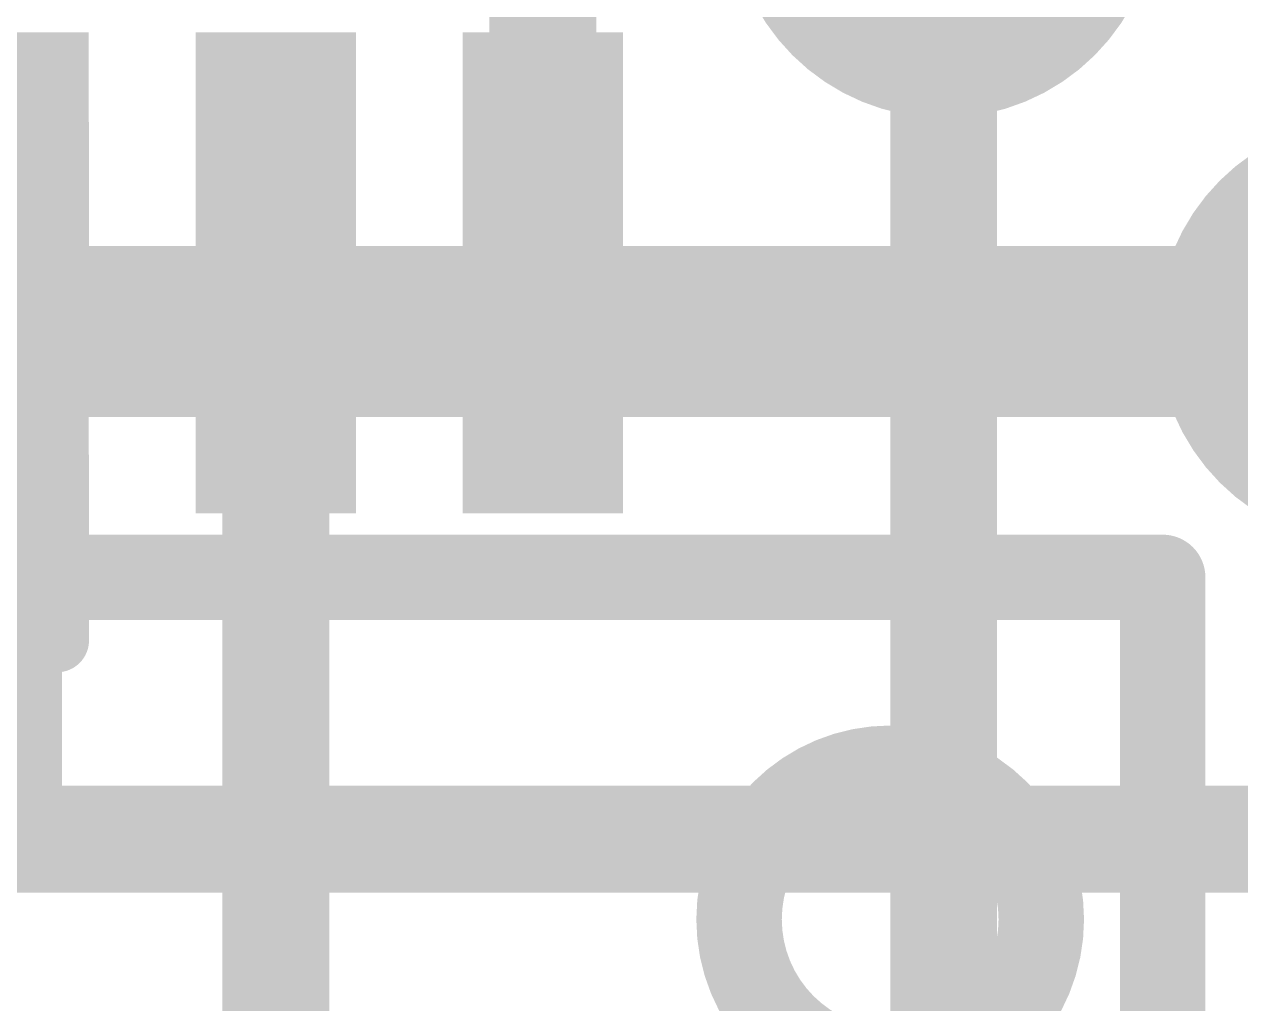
# Model space of a CAD drawing. Extents: x -33 to 74, y -11 to 28.
# Drawn here: x 20.675 to 23.566, y 14.913 to 17.24 of the extents above; entities that cross this region are included whole.
import ezdxf

# ---------------------------------------------------------------- set-up
doc = ezdxf.new("R2010")
doc.units = 0
for name, color, linetype in [('1', 12, 'CONTINUOUS'), ('16', 132, 'CONTINUOUS'), ('18', 110, 'CONTINUOUS'), ('21', 41, 'CONTINUOUS'), ('22', 40, 'CONTINUOUS'), ('51', 53, 'CONTINUOUS')]:
    doc.layers.add(name, color=color, linetype=linetype)

# ---------------------------------------------------------------- blocks, each defined once
blk = doc.blocks.new('RECT')
blk.add_solid([(-0.5, -0.5), (0.5, -0.5), (-0.5, 0.5), (0.5, 0.5)])
blk = doc.blocks.new('ROUNDV')
at = {"const_width": 0.5}
blk.add_lwpolyline([(0, -0.25, 1), (0, 0.25, 1), (0, -0.25)], format="xyb", dxfattribs=at)

msp = doc.modelspace()

# ---------------------------------------------------------------- linework, layer by layer
at = {"layer": '1', "const_width": 0.254}
for points in [[(21.9075, 16.6497), (21.9075, 18.034)], [(22.86, 13.97), (22.86, 17.526)], [(20.6375, 16.6497), (20.6375, 15.4305)], [(21.2725, 16.6497), (21.2725, 14.5415)], [(20.6375, 15.4305), (18.0975, 12.8905)]]:
    msp.add_lwpolyline(points, dxfattribs=at)
at = {"layer": '1', "const_width": 0.127}
for points in [[(20.701, 16.6497, 1), (20.574, 16.6497)], [(21.336, 16.6497, 1), (21.209, 16.6497)], [(21.844, 16.6497, 1), (21.971, 16.6497)], [(20.6824, 15.3856, 1), (20.5926, 15.4754)], [(20.574, 15.4305, 1), (20.701, 15.4305)]]:
    msp.add_lwpolyline(points, format="xyb", dxfattribs=at)
at = {"layer": '16'}
for points, const_width in [([(16.51, 16.51), (23.876, 16.51)], 0.4064), ([(17.7165, 15.3035), (30.7975, 15.3035)], 0.254)]:
    msp.add_lwpolyline(points, dxfattribs=dict(at, const_width=const_width))
at = {"layer": '21', "const_width": 0.2032}
for points in [[(23.3807, 15.9258), (14.7193, 15.9258)], [(23.3807, 12.0142), (23.3807, 15.9258)]]:
    msp.add_lwpolyline(points, dxfattribs=at)
at = {"layer": '21'}
for points, const_width in [([(23.4315, 15.9258, 1), (23.3299, 15.9258)], 0.1016), ([(23.3807, 15.875, 1), (23.3807, 15.9766)], 0.1016), ([(22.733, 14.7538, 1), (22.733, 15.4722, 1), (22.733, 14.7538)], 0.2032)]:
    msp.add_lwpolyline(points, format="xyb", dxfattribs=dict(at, const_width=const_width))
at = {"layer": '22', "const_width": 0.1524}
for points in [[(20.7525, 16.712), (20.7525, 17.0001)], [(19.8882, 16.856), (20.7525, 16.856)], [(20.0323, 16.3527), (20.6085, 16.3527)], [(20.6085, 16.3527), (20.7525, 16.2086)], [(20.7525, 16.2086), (20.7525, 15.7764)], [(20.7525, 15.7764), (19.8882, 15.7764)]]:
    msp.add_lwpolyline(points, dxfattribs=at)
at = {"layer": '22', "const_width": 0.0762}
for points in [[(20.7906, 17.0001, 1), (20.7144, 17.0001)], [(20.7525, 16.8179, 1), (20.7525, 16.8941)], [(20.7144, 16.712, 1), (20.7906, 16.712)], [(20.6085, 16.3146, 1), (20.6085, 16.3908)], [(20.7906, 16.2086, 1), (20.7144, 16.2086)], [(20.7256, 16.1817, 1), (20.7795, 16.2356)], [(20.7525, 15.7383, 1), (20.7525, 15.8145)], [(20.7144, 15.7764, 1), (20.7906, 15.7764)]]:
    msp.add_lwpolyline(points, format="xyb", dxfattribs=at)

# ---------------------------------------------------------------- block references
at = {"layer": '1', "xscale": 0.381, "yscale": 1.143}
for p in [(20.6375, 16.6497), (21.2725, 16.6497), (21.9075, 16.6497)]:
    msp.add_blockref('RECT', p, dxfattribs=at)
at = {"layer": '18', "xscale": 1.016, "yscale": 1.016}
for p in [(22.86, 17.526), (22.86, 17.526), (23.876, 16.51), (23.876, 16.51)]:
    msp.add_blockref('ROUNDV', p, dxfattribs=at)
at = {"layer": '51', "xscale": 0.254, "yscale": 0.635, "rotation": 180}
for p in [(20.6375, 16.637), (21.2725, 16.637), (21.9075, 16.637)]:
    msp.add_blockref('RECT', p, dxfattribs=at)

doc.saveas('drawing.dxf')
